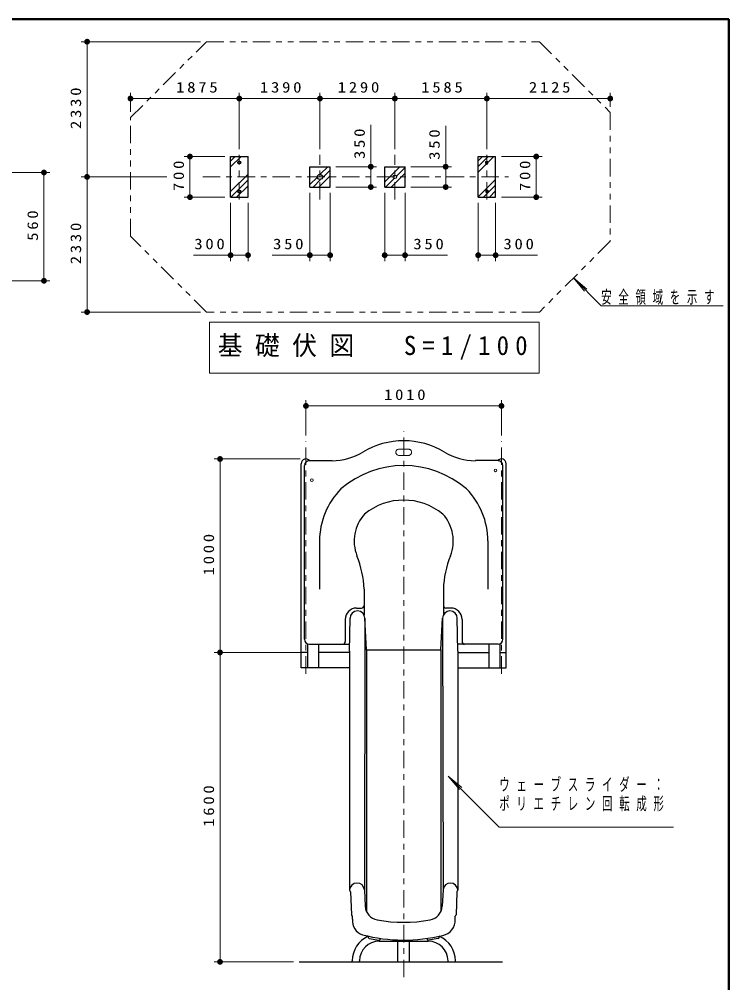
# Model space of a CAD drawing. Units: millimetres on the paper, scale 1:30, with parts at other scales. Extents: x -365 to 0, y -61 to 257.
# Drawn here: x -122.2 to 0, y 90.9 to 257 of the extents above; entities that cross this region are included whole.
import ezdxf

# ---------------------------------------------------------------- set-up
doc = ezdxf.new("R2010")
doc.units = ezdxf.units.MM
doc.linetypes.add('USER2', pattern=[6, 3, -1, 1, -1])
doc.linetypes.add('USER3', pattern=[8, 3, -1, 1, -1, 1, -1])
doc.layers.add('LY_1', color=7, linetype='Continuous', lineweight=13)
doc.layers.add('LY_2', color=7, linetype='Continuous', lineweight=13)
doc.styles.add('ＭＳ ゴシック', font='')
doc.styles.get('ＭＳ ゴシック').set_extended_font_data('MS Gothic')

# ---------------------------------------------------------------- blocks, each defined once
blk = doc.blocks.new('filled_dot')
at = {"color": 0, "linetype": 'Continuous', "lineweight": -2, "const_width": 1.25}
blk.add_lwpolyline([(-0.625, 0, 1), (0.625, 0, 1)], format="xyb", close=True, dxfattribs=at)

msp = doc.modelspace()

# ---------------------------------------------------------------- linework, layer by layer
at = {"layer": 'LY_1'}
for p, q in [((-90.962, 253.138), (-111.525, 253.138)), ((-110.525, 229.838), (-110.525, 253.138)), ((-103.056, 241.044), (-103.056, 244.338)), ((-84.306, 234.619), (-84.306, 244.338)), ((-70.406, 234.619), (-70.406, 244.338)), ((-57.506, 234.619), (-57.506, 244.338)), ((-41.656, 234.619), (-41.656, 244.338)), ((-20.406, 241.923), (-20.406, 244.338)), ((-103.056, 243.338), (-84.306, 243.338)), ((-84.306, 243.338), (-70.406, 243.338)), ((-70.406, 243.338), (-57.506, 243.338)), ((-57.506, 243.338), (-41.656, 243.338)), ((-41.656, 243.338), (-20.406, 243.338)), ((-61.656, 238.779), (-61.656, 228.088)), ((-48.756, 238.637), (-48.756, 228.088)), ((-86.806, 233.338), (-93.806, 233.338)), ((-92.806, 226.338), (-92.806, 233.338)), ((-85.806, 231.543), (-84.011, 233.338)), ((-85.806, 232.533), (-85.001, 233.338)), ((-43.156, 231.625), (-41.443, 233.338)), ((-43.156, 232.615), (-42.433, 233.338)), ((-41.466, 232.325), (-40.453, 233.338)), ((-39.156, 233.338), (-32.156, 233.338)), ((-33.156, 233.338), (-33.156, 226.338)), ((-70.379, 230.283), (-69.073, 231.588)), ((-69.989, 229.683), (-68.656, 231.016)), ((-67.656, 231.588), (-60.656, 231.588)), ((-59.256, 228.96), (-56.628, 231.588)), ((-57.242, 229.984), (-55.756, 231.47)), ((-54.756, 231.588), (-47.756, 231.588)), ((-43.156, 230.635), (-41.668, 232.123)), ((-127.95, 230.595), (-116.953, 230.595)), ((-117.953, 230.595), (-117.953, 211.928)), ((-96.812, 229.838), (-111.525, 229.838)), ((-110.525, 206.538), (-110.525, 229.838)), ((-85.806, 227.301), (-82.806, 230.301)), ((-85.778, 226.338), (-82.806, 229.311)), ((-72.156, 228.505), (-70.851, 229.811)), ((-71.583, 228.088), (-70.251, 229.421)), ((-70.593, 228.088), (-68.656, 230.026)), ((-59.138, 228.088), (-57.652, 229.575)), ((-58.148, 228.088), (-55.756, 230.481)), ((-43.156, 226.393), (-40.156, 229.393)), ((-84.789, 226.338), (-82.806, 228.321)), ((-67.656, 228.088), (-60.656, 228.088)), ((-54.756, 228.088), (-47.756, 228.088)), ((-42.221, 226.338), (-40.156, 228.403)), ((-86.806, 226.338), (-93.806, 226.338)), ((-72.156, 227.088), (-72.156, 215.338)), ((-68.656, 227.088), (-68.656, 215.338)), ((-59.256, 227.088), (-59.256, 215.338)), ((-55.756, 227.088), (-55.756, 215.338)), ((-41.231, 226.338), (-40.156, 227.413)), ((-39.156, 226.338), (-32.156, 226.338)), ((-85.806, 225.338), (-85.806, 215.338)), ((-82.806, 225.338), (-82.806, 215.338)), ((-43.156, 225.338), (-43.156, 215.338)), ((-40.156, 225.338), (-40.156, 215.338)), ((-82.806, 216.338), (-92.197, 216.338)), ((-68.656, 216.338), (-78.633, 216.338)), ((-48.468, 216.338), (-59.256, 216.338)), ((-32.95, 216.338), (-43.156, 216.338)), ((-127.95, 211.928), (-116.953, 211.928)), ((-26.749, 212.411), (-24.821, 210.113)), ((-26.749, 212.411), (-24.451, 210.483)), ((-21.96, 207.622), (-26.749, 212.411)), ((-21.96, 207.622), (-0.96, 207.622)), ((-90.962, 206.538), (-111.525, 206.538)), ((-89.426, 204.778), (-89.426, 195.978)), ((-32.626, 204.778), (-89.426, 204.778)), ((-32.626, 195.978), (-32.626, 204.778)), ((-89.426, 195.978), (-32.626, 195.978)), ((-72.82, 185.284), (-72.82, 191.359)), ((-39.154, 185.284), (-39.154, 191.359)), ((-72.82, 190.359), (-39.154, 190.359)), ((-73.82, 181.215), (-88.625, 181.215)), ((-87.625, 147.881), (-87.625, 181.215)), ((-73.32, 147.881), (-88.625, 147.881)), ((-73.32, 147.881), (-88.625, 147.881)), ((-87.625, 94.548), (-87.625, 147.881)), ((-48.301, 126.541), (-46.371, 124.244)), ((-48.301, 126.541), (-46.001, 124.614)), ((-39.529, 117.782), (-48.301, 126.541)), ((-39.529, 117.782), (-9.529, 117.782)), ((-74.995, 94.548), (-88.625, 94.548))]:
    msp.add_line(p, q, dxfattribs=at)
at = {"layer": 'LY_1', "lineweight": 25}
for p, q in [((-85.806, 233.338), (-82.806, 233.338)), ((-85.806, 226.338), (-85.806, 233.338)), ((-82.806, 226.338), (-82.806, 233.338)), ((-43.156, 233.338), (-40.156, 233.338)), ((-43.156, 226.338), (-43.156, 233.338)), ((-41.846, 232.123), (-41.846, 232.503)), ((-41.846, 232.503), (-41.466, 232.503)), ((-41.466, 232.123), (-41.466, 232.503)), ((-40.156, 226.338), (-40.156, 233.338)), ((-72.156, 231.588), (-68.656, 231.588)), ((-72.156, 228.088), (-72.156, 231.588)), ((-68.656, 228.088), (-68.656, 231.588)), ((-59.256, 228.088), (-59.256, 231.588)), ((-59.256, 231.588), (-55.756, 231.588)), ((-55.756, 228.088), (-55.756, 231.588)), ((-41.846, 232.123), (-41.466, 232.123)), ((-72.156, 228.088), (-68.656, 228.088)), ((-59.256, 228.088), (-55.756, 228.088)), ((-41.846, 227.553), (-41.846, 227.173)), ((-41.846, 227.553), (-41.466, 227.553)), ((-41.466, 227.553), (-41.466, 227.173)), ((-85.806, 226.338), (-82.806, 226.338)), ((-43.156, 226.338), (-40.156, 226.338)), ((-41.846, 227.173), (-41.466, 227.173)), ((-73.63, 147.881), (-73.63, 180.405)), ((-73.082, 150.136), (-73.082, 180.085)), ((-72.224, 180.927), (-68.335, 180.927)), ((-39.75, 180.927), (-43.639, 180.927)), ((-38.892, 150.136), (-38.892, 180.085)), ((-38.344, 147.881), (-38.344, 180.405)), ((-70.483, 167.085), (-70.483, 158.765)), ((-41.491, 167.085), (-41.491, 158.765)), ((-62.818, 158.765), (-62.818, 154.315)), ((-49.156, 158.765), (-49.156, 154.315)), ((-64.097, 155.52), (-63.256, 155.52)), ((-47.877, 155.52), (-48.718, 155.52)), ((-66.049, 153.568), (-66.049, 149.732)), ((-65.32, 148.079), (-65.223, 153.806)), ((-62.676, 153.762), (-62.762, 106.934)), ((-62.392, 148.344), (-62.676, 153.762)), ((-49.582, 148.344), (-49.298, 153.762)), ((-49.298, 153.762), (-49.212, 106.934)), ((-46.654, 148.079), (-46.751, 153.806)), ((-45.925, 153.568), (-45.925, 149.732)), ((-72.543, 147.881), (-73.654, 147.881)), ((-73.654, 145.215), (-73.654, 147.881)), ((-72.543, 149.351), (-72.543, 145.215)), ((-72.24, 149.295), (-65.39, 149.295)), ((-70.659, 149.295), (-70.659, 145.215)), ((-65.417, 147.881), (-70.659, 147.881)), ((-65.32, 148.079), (-65.3, 106.889)), ((-62.392, 148.344), (-62.392, 103.225)), ((-49.682, 148.25), (-62.292, 148.25)), ((-49.582, 148.344), (-49.582, 103.225)), ((-46.654, 148.079), (-46.674, 106.889)), ((-39.734, 149.295), (-46.584, 149.295)), ((-46.558, 147.881), (-41.315, 147.881)), ((-41.315, 149.295), (-41.315, 145.215)), ((-39.431, 149.351), (-39.431, 145.215)), ((-39.431, 147.881), (-38.32, 147.881)), ((-38.32, 145.215), (-38.32, 147.881)), ((-65.407, 145.215), (-73.654, 145.215)), ((-46.567, 145.215), (-38.32, 145.215)), ((-65.14, 106.643), (-65, 102.633)), ((-62.762, 106.934), (-62.615, 104.139)), ((-49.212, 106.934), (-49.359, 104.139)), ((-46.834, 106.643), (-46.974, 102.633)), ((-64.832, 101.877), (-64.832, 102.412)), ((-47.142, 101.877), (-47.142, 102.412)), ((-62.12, 98.972), (-62.12, 98.813)), ((-61.942, 98.6), (-60.276, 98.299)), ((-60.184, 98.11), (-51.754, 98.11)), ((-60.02, 98.592), (-60.02, 98.512)), ((-56.992, 94.548), (-56.992, 98.025)), ((-54.982, 94.548), (-54.982, 98.025)), ((-51.954, 98.592), (-51.954, 98.512)), ((-50.032, 98.6), (-51.698, 98.299)), ((-49.854, 98.983), (-49.854, 98.813)), ((-64.854, 94.548), (-64.854, 94.71)), ((-63.584, 94.548), (-63.584, 94.71)), ((-48.354, 94.548), (-48.354, 94.71)), ((-47.084, 94.548), (-47.084, 94.71)), ((-73.995, 94.548), (-38.98, 94.548))]:
    msp.add_line(p, q, dxfattribs=at)
at = {"layer": 'LY_1', "linetype": 'USER2'}
for p, q in [((-84.306, 225.91), (-84.306, 233.619)), ((-70.406, 225.91), (-70.406, 233.619)), ((-57.506, 225.91), (-57.506, 233.619)), ((-41.656, 225.91), (-41.656, 233.619)), ((-90.592, 229.838), (-37.924, 229.838)), ((-55.987, 91.909), (-55.987, 185.951)), ((-72.82, 144.205), (-72.82, 184.284)), ((-39.154, 144.205), (-39.154, 184.284))]:
    msp.add_line(p, q, dxfattribs=at)
at = {"layer": 'LY_1', "linetype": 'USER3'}
msp.add_lwpolyline([(-89.962, 206.538), (-103.056, 219.633), (-103.056, 240.044), (-89.962, 253.138), (-32.622, 253.138), (-20.406, 240.923), (-20.406, 218.754), (-32.622, 206.538)], close=True, dxfattribs=at)
at = {"layer": 'LY_1'}
msp.add_lwpolyline([(-55.154, 182.912), (-56.808, 182.912), (-56.907, 182.902), (-57.003, 182.875), (-57.092, 182.831), (-57.171, 182.771), (-57.238, 182.698), (-57.29, 182.613), (-57.326, 182.521), (-57.344, 182.423), (-57.344, 182.324), (-57.326, 182.226), (-57.29, 182.134), (-57.238, 182.049), (-57.171, 181.976), (-57.092, 181.916), (-57.003, 181.872), (-56.907, 181.845), (-56.808, 181.836), (-55.154, 181.836), (-55.056, 181.845), (-54.96, 181.872), (-54.871, 181.916), (-54.792, 181.976), (-54.725, 182.049), (-54.673, 182.134), (-54.637, 182.226), (-54.619, 182.324), (-54.619, 182.423), (-54.637, 182.521), (-54.673, 182.613), (-54.725, 182.698), (-54.792, 182.771), (-54.871, 182.831), (-54.96, 182.875), (-55.056, 182.902)], close=True, dxfattribs=at)
at = {"layer": 'LY_1', "lineweight": 25}
for centre, radius in [((-84.306, 232.338), 0.243), ((-70.406, 229.838), 0.446), ((-57.506, 229.838), 0.301), ((-84.306, 227.338), 0.243)]:
    msp.add_circle(centre, radius, dxfattribs=at)
at = {"layer": 'LY_1'}
for centre in [(-40.171, 179.244), (-71.803, 177.561)]:
    msp.add_circle(centre, 0.219, dxfattribs=at)
at = {"layer": 'LY_1', "lineweight": 25}
for centre, radius, start, end in [((-55.987, 170.697), 13.662, 58.9303, 121.0697), ((-72.82, 180.405), 0.81, 40.11487, 180), ((-68.335, 191.19), 10.264, 270, 301.0697), ((-43.639, 191.19), 10.264, 238.9303, 270), ((-39.154, 180.405), 0.81, 0, 139.88513), ((-72.24, 180.085), 0.841, 90, 180), ((-55.987, 163.522), 16.56, 49.16997, 130.83003), ((-39.734, 180.085), 0.841, 0, 90), ((-57.689, 167.085), 12.794, 135.49911, 180), ((-54.285, 167.085), 12.794, 0, 44.50089), ((-55.987, 163.522), 10.604, 50.54221, 129.45779), ((-57.689, 167.085), 6.838, 137.44333, 201.84759), ((-54.285, 167.085), 6.838, 338.15241, 42.55667), ((-79.903, 158.179), 17.095, 1.96504, 21.84759), ((-32.071, 158.179), 17.095, 158.15241, 178.03495), ((-64.097, 153.568), 1.952, 90, 180), ((-63.95, 153.754), 1.274, 0.33599, 179.66401), ((-63.256, 155.958), 0.438, 270, 0), ((-48.024, 153.754), 1.274, 0.33599, 179.66401), ((-48.718, 155.958), 0.438, 180, 270), ((-47.877, 153.568), 1.952, 0, 90), ((-72.24, 150.136), 0.841, 180, 270), ((-66.486, 149.732), 0.438, 270, 0), ((-45.488, 149.732), 0.438, 180, 270), ((-39.734, 150.136), 0.841, 270, 0), ((-64.03, 106.867), 1.27, 3.02029, 179), ((-47.944, 106.867), 1.27, 1, 176.97971), ((-65.138, 106.869), 0.163, 172.89392, 250.27419), ((-65.22, 106.64), 0.0796, 2, 70.53716), ((-46.754, 106.64), 0.0796, 109.46284, 178), ((-46.836, 106.869), 0.163, 289.72581, 7.10608), ((-60.078, 104.272), 2.54, 183.02029, 259.69049), ((-51.896, 104.272), 2.54, 280.30951, 356.97971), ((-64.839, 102.639), 0.161, 182, 252.67136), ((-64.911, 102.409), 0.0796, 2, 72.67136), ((-62.262, 101.656), 2.579, 175.08305, 251.34375), ((-55.987, 126.763), 25.4, 259.69049, 280.30951), ((-49.712, 101.656), 2.579, 279.99348, 4.91695), ((-47.063, 102.409), 0.0796, 107.32864, 178), ((-47.135, 102.639), 0.161, 287.32864, 358), ((-60.184, 94.71), 4.67, 114.16008, 180), ((-60.184, 94.71), 3.4, 90, 180), ((-55.987, 126.229), 27.933, 255.27556, 283.9253), ((-61.904, 98.813), 0.217, 180, 259.75496), ((-60.237, 98.512), 0.217, 259.75496, 0), ((-51.737, 98.512), 0.217, 180, 280.24504), ((-51.754, 94.71), 3.4, 0, 90), ((-50.07, 98.813), 0.217, 280.24504, 0), ((-51.754, 94.71), 4.67, 0, 66.0021)]:
    msp.add_arc(centre, radius, start, end, dxfattribs=at)
at = {"layer": 'LY_2', "lineweight": 50}
for p, q in [((0, 257), (-365, 257)), ((0, 0), (0, 257))]:
    msp.add_line(p, q, dxfattribs=at)

# ---------------------------------------------------------------- block references
at = {"layer": 'LY_1', "xscale": 0.4, "yscale": 0.4}
for p, rotation in [((-110.525, 253.138), 270), ((-84.306, 243.338), 180), ((-70.406, 243.338), 180), ((-57.506, 243.338), 180), ((-41.656, 243.338), 180), ((-20.406, 243.338), 180), ((-92.806, 233.338), 270), ((-33.156, 233.338), 270), ((-117.953, 230.595), 270), ((-61.656, 231.588), 270), ((-48.756, 231.588), 270), ((-110.525, 229.838), 270), ((-110.525, 229.838), 90), ((-61.656, 228.088), 90), ((-48.756, 228.088), 90), ((-92.806, 226.338), 90), ((-33.156, 226.338), 90), ((-82.806, 216.338), 180), ((-68.656, 216.338), 180), ((-55.756, 216.338), 180), ((-40.156, 216.338), 180), ((-117.953, 211.928), 90), ((-110.525, 206.538), 90), ((-39.154, 190.359), 180), ((-87.625, 181.215), 270), ((-87.625, 147.881), 270), ((-87.625, 147.881), 90), ((-87.625, 94.548), 90)]:
    msp.add_blockref('filled_dot', p, dxfattribs=dict(at, rotation=rotation))
for p in [(-103.056, 243.338), (-84.306, 243.338), (-70.406, 243.338), (-57.506, 243.338), (-41.656, 243.338), (-85.806, 216.338), (-72.156, 216.338), (-59.256, 216.338), (-43.156, 216.338), (-72.82, 190.359)]:
    msp.add_blockref('filled_dot', p, dxfattribs=at)

# ---------------------------------------------------------------- texts
at = {"layer": 'LY_1', "style": 'ＭＳ ゴシック'}
for s, insert, char_height, attachment_point in [('\\T1.33;\\W1.15;1875', (-91.376, 244.338), 1.833, 8), ('\\T1.33;\\W1.15;1390', (-76.933, 244.338), 1.833, 8), ('\\T1.33;\\W1.15;1290', (-63.533, 244.338), 1.833, 8), ('\\T1.33;\\W1.15;1585', (-49.154, 244.338), 1.833, 8), ('\\T1.33;\\W1.15;2125', (-30.603, 244.338), 1.833, 8), ('\\T1.33;\\W1.15;300', (-89.197, 217.338), 1.833, 8), ('\\T1.33;\\W1.15;350', (-75.633, 217.338), 1.833, 8), ('\\T1.33;\\W1.15;350', (-51.468, 217.338), 1.833, 8), ('\\T1.33;\\W1.15;300', (-35.95, 217.338), 1.833, 8), ('\\T1.64;\\W0.6;安全領域を示す', (-21.96, 207.772), 2.199, 7), ('\\T1.5;\\W0.95;基礎伏図\u3000S=1/100', (-88.026, 200.378), 3.299, 4), ('\\T1.33;\\W1.15;1010', (-55.564, 191.359), 1.833, 8), ('\\T1.64;\\W0.6;ウェーブスライダー：', (-39.529, 126.232), 2.199, 1), ('\\T1.64;\\W0.6;ポリエチレン回転成形', (-39.529, 122.932), 2.199, 1)]:
    msp.add_mtext(s, dxfattribs=dict(at, insert=insert, char_height=char_height, attachment_point=attachment_point))
at = {"layer": 'LY_1', "char_height": 1.833, "attachment_point": 8, "rotation": 90, "style": 'ＭＳ ゴシック'}
for s, insert in [('\\T1.33;\\W1.15;2330', (-111.525, 241.898)), ('\\T1.33;\\W1.15;350', (-62.656, 235.779)), ('\\T1.33;\\W1.15;350', (-49.756, 235.637)), ('\\T1.33;\\W1.15;700', (-93.806, 230.255)), ('\\T1.33;\\W1.15;700', (-34.156, 230.255)), ('\\T1.33;\\W1.15;560', (-118.953, 221.677)), ('\\T1.33;\\W1.15;2330', (-111.525, 218.598)), ('\\T1.33;\\W1.15;1000', (-88.625, 164.969)), ('\\T1.33;\\W1.15;1600', (-88.625, 121.636))]:
    msp.add_mtext(s, dxfattribs=dict(at, insert=insert))

doc.saveas('drawing.dxf')
